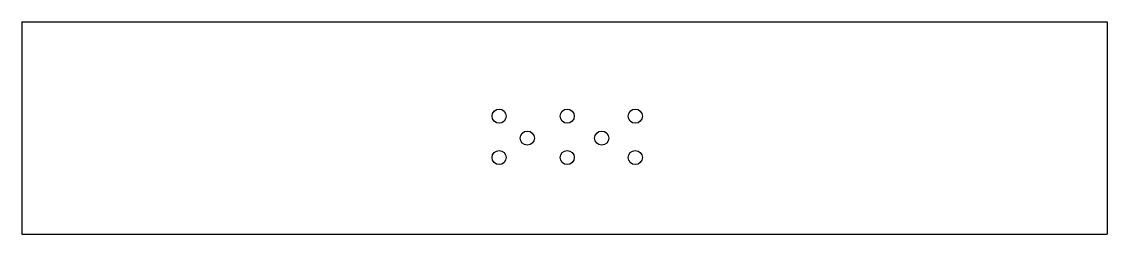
# Model space of a CAD drawing. Extents: x -130 to 100, y 0 to 45.
import ezdxf

# ---------------------------------------------------------------- set-up
doc = ezdxf.new("R2010")
doc.units = 0
doc.layers.add('VISIBLE', color=7, linetype='CONTINUOUS')

msp = doc.modelspace()

# ---------------------------------------------------------------- linework, layer by layer
at = {"layer": 'VISIBLE'}
for p, q in [((-130, 45.47), (100, 45.47)), ((-130, 45.47), (-130, 0.47)), ((100, 45.47), (100, 0.47)), ((-130, 0.47), (100, 0.47))]:
    msp.add_line(p, q, dxfattribs=at)
for centre in [(-28.85, 25.47), (-14.43, 25.47), (0, 25.47), (-22.88, 20.83), (-7.12, 20.83), (-28.85, 16.71), (-14.43, 16.71), (0, 16.71)]:
    msp.add_circle(centre, 1.5, dxfattribs=at)

doc.saveas('drawing.dxf')
